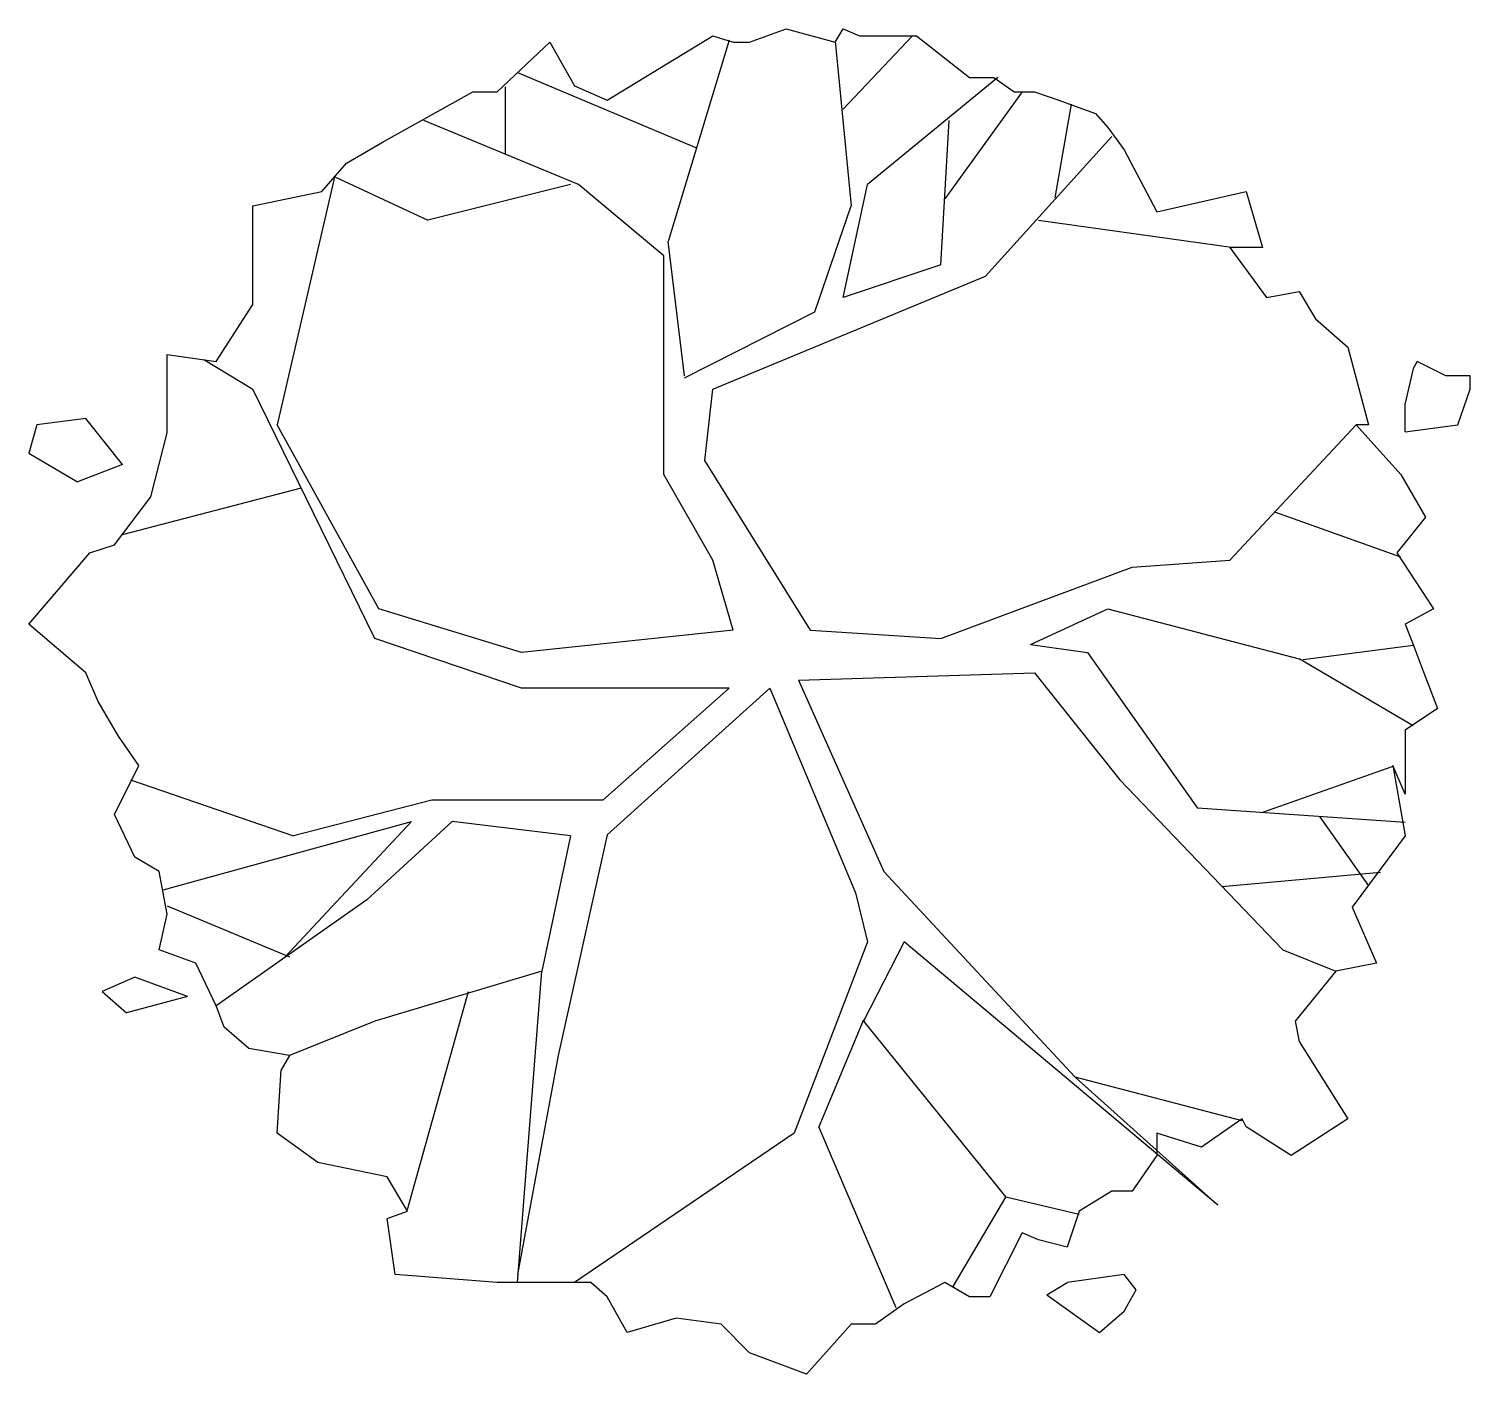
# Model space of a CAD drawing. Extents: x 327075 to 328182, y 69246 to 70279.
import ezdxf

# ---------------------------------------------------------------- set-up
doc = ezdxf.new("R2010")
doc.units = 0
doc.header["$MEASUREMENT"] = 0
doc.layers.get('0').update_dxf_attribs({"linetype": 'CONTINUOUS'})

msp = doc.modelspace()

# ---------------------------------------------------------------- linework, layer by layer
at = {"color": 7, "linetype": 'CONTINUOUS'}
for p, q in [((327434.7, 70230.9), (327475.3, 70269.1)), ((327475.3, 70269.1), (327494.1, 70235.5)), ((327519.1, 70224.6), (327600.3, 70273.8)), ((327612.8, 70270.7), (327566, 70116)), ((327600.3, 70273.8), (327616, 70269.1)), ((327616, 70269.1), (327628.5, 70269.1)), ((327628.5, 70269.1), (327656.6, 70279.3)), ((327656.6, 70279.3), (327694.1, 70269.1)), ((327694.1, 70269.1), (327700.3, 70279.3)), ((327694.1, 70269.9), (327706.6, 70143.4)), ((327700.3, 70279.3), (327712.8, 70273.8)), ((327700.3, 70217.6), (327753.5, 70273.8)), ((327712.8, 70273.8), (327756.6, 70273.8)), ((327756.6, 70273.8), (327797.2, 70241.8)), ((327450.3, 70245.7), (327587.8, 70187.9)), ((327819.1, 70241.8), (327719.1, 70159.8)), ((327797.2, 70241.8), (327816, 70241.8)), ((327816, 70241.8), (327831.6, 70230.9)), ((327347.2, 70192.6), (327416, 70230.9)), ((327416, 70230.9), (327434.7, 70230.9)), ((327441, 70234.8), (327441, 70183.2)), ((327494.1, 70235.5), (327519.1, 70224.6)), ((327837.8, 70230.9), (327778.5, 70148.8)), ((327831.6, 70230.9), (327847.2, 70230.9)), ((327847.2, 70230.9), (327866, 70224.6)), ((327875.3, 70221.5), (327862.8, 70149.6)), ((327866, 70224.6), (327878.5, 70219.9)), ((327878.5, 70219.9), (327894.1, 70214.4)), ((327894.1, 70214.4), (327903.5, 70203.5)), ((327497.2, 70159.8), (327378.5, 70209)), ((327775.3, 70098), (327781.6, 70209)), ((327903.5, 70203.5), (327916, 70186.3)), ((327319.1, 70176.2), (327347.2, 70192.6)), ((327906.6, 70196.5), (327809.7, 70089.4)), ((327916, 70186.3), (327941, 70138.7)), ((327300.3, 70154.3), (327319.1, 70176.2)), ((327309.7, 70164.4), (327266, 69975.4)), ((327309.7, 70166), (327381.6, 70132.4)), ((327491, 70159.8), (327381.6, 70132.4)), ((327562.8, 70105.1), (327497.2, 70159.8)), ((327700.3, 70073), (327719.1, 70159.8)), ((327247.2, 70143.4), (327300.3, 70154.3)), ((327941, 70138.7), (328009.7, 70154.3)), ((328009.7, 70154.3), (328022.2, 70111.3)), ((327247.2, 70116), (327247.2, 70143.4)), ((327678.5, 70062.1), (327706.6, 70143.4)), ((327850.3, 70132.4), (328000.3, 70111.3)), ((327247.2, 70067.6), (327247.2, 70116)), ((327578.5, 70012.9), (327566, 70116)), ((327562.8, 69937.1), (327562.8, 70105.1)), ((327997.2, 70111.3), (328025.3, 70073)), ((328022.2, 70111.3), (327997.2, 70111.3)), ((327775.3, 70098), (327700.3, 70073)), ((327600.3, 70002.7), (327809.7, 70089.4)), ((328025.3, 70073), (328050.3, 70077.7)), ((328050.3, 70077.7), (328062.8, 70056.6)), ((327219.1, 70023.8), (327247.2, 70067.6)), ((327578.5, 70011.3), (327678.5, 70062.1)), ((328062.8, 70056.6), (328087.8, 70034.8)), ((327181.6, 70029.3), (327219.1, 70023.8)), ((327181.6, 69969.1), (327181.6, 70029.3)), ((328087.8, 70034.8), (328103.5, 69975.4)), ((327209.7, 70025.4), (327247.2, 70002.7)), ((328137.8, 70018.4), (328131.6, 69991.8)), ((328141, 70023.8), (328137.8, 70018.4)), ((328162.8, 70012.9), (328141, 70023.8)), ((328181.6, 70012.9), (328162.8, 70012.9)), ((328181.6, 70002.7), (328181.6, 70012.9)), ((327341, 69811.3), (327247.2, 70002.7)), ((327594.1, 69948), (327600.3, 70002.7)), ((328172.2, 69975.4), (328181.6, 70002.7)), ((328131.6, 69969.9), (328131.6, 69991.8)), ((327081.6, 69975.4), (327075.3, 69953.5)), ((327119.1, 69980.1), (327081.6, 69975.4)), ((327147.2, 69944.9), (327119.1, 69980.1)), ((327344.1, 69834), (327266, 69975.4)), ((327997.2, 69871.5), (328094.1, 69975.4)), ((328094.1, 69975.4), (328128.5, 69937.1)), ((328103.5, 69975.4), (328094.1, 69975.4)), ((328131.6, 69969.9), (328172.2, 69975.4)), ((327169.1, 69919.9), (327181.6, 69969.1)), ((327075.3, 69953.5), (327112.8, 69931.6)), ((327147.2, 69944.9), (327112.8, 69931.6)), ((327675.3, 69817.6), (327594.1, 69948)), ((327147.2, 69891), (327284.7, 69926.9)), ((327600.3, 69871.5), (327562.8, 69937.1)), ((328128.5, 69937.1), (328147.2, 69904.3)), ((327141, 69883.2), (327169.1, 69919.9)), ((328128.5, 69873.8), (328031.6, 69908.2)), ((328147.2, 69904.3), (328125.3, 69876.9)), ((327122.2, 69876.9), (327141, 69883.2)), ((327075.3, 69822.3), (327122.2, 69876.9)), ((327616, 69817.6), (327600.3, 69871.5)), ((327922.2, 69866), (327997.2, 69871.5)), ((328125.3, 69876.9), (328153.5, 69834)), ((327775.3, 69811.3), (327922.2, 69866)), ((327453.5, 69800.4), (327344.1, 69834)), ((327844.1, 69806.6), (327903.5, 69834)), ((327903.5, 69834), (328050.3, 69795.7)), ((328153.5, 69834), (328131.6, 69822.3)), ((327119.1, 69784.8), (327075.3, 69822.3)), ((327616, 69817.6), (327453.5, 69800.4)), ((327675.3, 69817.6), (327775.3, 69811.3)), ((328131.6, 69822.3), (328137.8, 69806.6)), ((327453.5, 69773), (327341, 69811.3)), ((327844.1, 69806.6), (327887.8, 69800.4)), ((328137.8, 69805.9), (328053.5, 69794.9)), ((328137.8, 69806.6), (328144.1, 69790.2)), ((327887.8, 69800.4), (327972.2, 69680.9)), ((328137.8, 69744.1), (328050.3, 69795.7)), ((327128.5, 69762.9), (327119.1, 69784.8)), ((327666, 69779.3), (327847.2, 69784.8)), ((327847.2, 69784.8), (327912.8, 69702.7)), ((328144.1, 69790.2), (328156.6, 69757.4)), ((327612.8, 69773), (327453.5, 69773)), ((327612.8, 69773), (327516, 69687.1)), ((327519.1, 69660.5), (327644.1, 69773)), ((327644.1, 69773), (327709.7, 69616)), ((327666, 69779.3), (327731.6, 69632.4)), ((327144.1, 69736.3), (327128.5, 69762.9)), ((328156.6, 69757.4), (328131.6, 69741)), ((328131.6, 69741), (328131.6, 69691.8)), ((327159.7, 69713.7), (327144.1, 69736.3)), ((327141, 69676.2), (327159.7, 69713.7)), ((328122.2, 69712.9), (328022.2, 69677.7)), ((328122.2, 69713.7), (328131.6, 69659.8)), ((328131.6, 69691.8), (328122.2, 69713.7)), ((327153.5, 69702.7), (327278.5, 69659.8)), ((327912.8, 69702.7), (328037.8, 69572.3)), ((327384.7, 69687.1), (327278.5, 69659.8)), ((327516, 69687.1), (327384.7, 69687.1)), ((327156.6, 69643.4), (327141, 69676.2)), ((328131.6, 69669.9), (327972.2, 69680.9)), ((328066, 69674.6), (328103.5, 69621.5)), ((327178.5, 69618.4), (327369.1, 69670.7)), ((327369.1, 69670.7), (327272.2, 69566.8)), ((327400.3, 69670.7), (327334.7, 69610.5)), ((327491, 69659.8), (327400.3, 69670.7)), ((327491, 69659.8), (327469.1, 69555.9)), ((327519.1, 69660.5), (327481.6, 69491)), ((328131.6, 69659.8), (328091, 69605.1)), ((327175.3, 69632.4), (327156.6, 69643.4)), ((327181.6, 69599.6), (327175.3, 69632.4)), ((327731.6, 69632.4), (327878.5, 69474.6)), ((328112.8, 69631.6), (327991, 69620.7)), ((327181.6, 69605.9), (327275.3, 69566.8)), ((327334.7, 69610.5), (327219.1, 69529.3)), ((327709.7, 69616), (327719.1, 69578.5)), ((327175.3, 69572.3), (327181.6, 69599.6)), ((328091, 69605.1), (328109.7, 69562.1)), ((327203.5, 69562.1), (327175.3, 69572.3)), ((327719.1, 69578.5), (327662.8, 69431.6)), ((327747.2, 69578.5), (327716, 69517.6)), ((327987.8, 69376.2), (327747.2, 69578.5)), ((328037.8, 69572.3), (328078.5, 69555.9)), ((327219.1, 69529.3), (327203.5, 69562.1)), ((328109.7, 69562.1), (328078.5, 69555.9)), ((327156.6, 69551.2), (327131.6, 69540.2)), ((327197.2, 69536.3), (327156.6, 69551.2)), ((327469.1, 69555.9), (327341, 69517.6)), ((327450.3, 69316.8), (327469.1, 69555.9)), ((328078.5, 69555.9), (328047.2, 69517.6)), ((327131.6, 69540.2), (327150.3, 69523.8)), ((327366, 69373), (327412.8, 69540.2)), ((327197.2, 69536.3), (327150.3, 69523.8)), ((327225.3, 69512.9), (327219.1, 69529.3)), ((327341, 69517.6), (327275.3, 69491)), ((327716, 69518.4), (327681.6, 69436.3)), ((327716, 69517.6), (327825.3, 69382.4)), ((328047.2, 69517.6), (328050.3, 69501.9)), ((327244.1, 69496.5), (327225.3, 69512.9)), ((327275.3, 69491), (327244.1, 69496.5)), ((328050.3, 69501.9), (328087.8, 69442.6)), ((327275.3, 69491), (327269.1, 69480.1)), ((327481.6, 69491), (327450.3, 69323)), ((327266, 69431.6), (327269.1, 69480.1)), ((327987.8, 69376.2), (327878.5, 69474.6)), ((328006.6, 69441), (327878.5, 69474.6)), ((328006.6, 69442.6), (327975.3, 69420.7)), ((328009.7, 69436.3), (328006.6, 69442.6)), ((328087.8, 69442.6), (328044.1, 69414.4)), ((327297.2, 69409), (327266, 69431.6)), ((327662.8, 69431.6), (327494.1, 69316.8)), ((327741, 69297.3), (327681.6, 69436.3)), ((327941, 69431.6), (327941, 69414.4)), ((327975.3, 69420.7), (327941, 69431.6)), ((328044.1, 69414.4), (328009.7, 69436.3)), ((327350.3, 69398), (327297.2, 69409)), ((327941, 69414.4), (327922.2, 69387.1)), ((327366, 69371.5), (327350.3, 69398)), ((327906.6, 69387.1), (327881.6, 69371.5)), ((327916, 69387.1), (327906.6, 69387.1)), ((327922.2, 69387.1), (327916, 69387.1)), ((327784.7, 69313.7), (327825.3, 69382.4)), ((327881.6, 69369.1), (327825.3, 69382.4)), ((327350.3, 69366), (327366, 69371.5)), ((327356.6, 69323), (327350.3, 69366)), ((327881.6, 69371.5), (327872.2, 69344.1)), ((327837.8, 69355.1), (327812.8, 69305.9)), ((327850.3, 69349.6), (327837.8, 69355.1)), ((327872.2, 69344.1), (327850.3, 69349.6)), ((327434.7, 69316.8), (327356.6, 69323)), ((327916, 69323), (327872.2, 69316.8)), ((327925.3, 69311.3), (327916, 69323)), ((327462.8, 69316.8), (327434.7, 69316.8)), ((327491, 69316.8), (327462.8, 69316.8)), ((327506.6, 69316.8), (327491, 69316.8)), ((327519.1, 69305.9), (327506.6, 69316.8)), ((327778.5, 69316.8), (327747.2, 69300.4)), ((327797.2, 69305.9), (327778.5, 69316.8)), ((327856.6, 69307.4), (327872.2, 69316.8)), ((327856.6, 69307.4), (327897.2, 69278.5)), ((327916, 69294.9), (327925.3, 69311.3)), ((327534.7, 69278.5), (327519.1, 69305.9)), ((327747.2, 69300.4), (327725.3, 69284.8)), ((327812.8, 69305.9), (327797.2, 69305.9)), ((327572.2, 69289.4), (327534.7, 69278.5)), ((327606.6, 69284.8), (327572.2, 69289.4)), ((327628.5, 69262.9), (327606.6, 69284.8)), ((327706.6, 69284.8), (327672.2, 69246.5)), ((327725.3, 69284.8), (327706.6, 69284.8)), ((327897.2, 69278.5), (327916, 69294.9)), ((327672.2, 69246.5), (327628.5, 69262.9))]:
    msp.add_line(p, q, dxfattribs=at)

doc.saveas('drawing.dxf')
